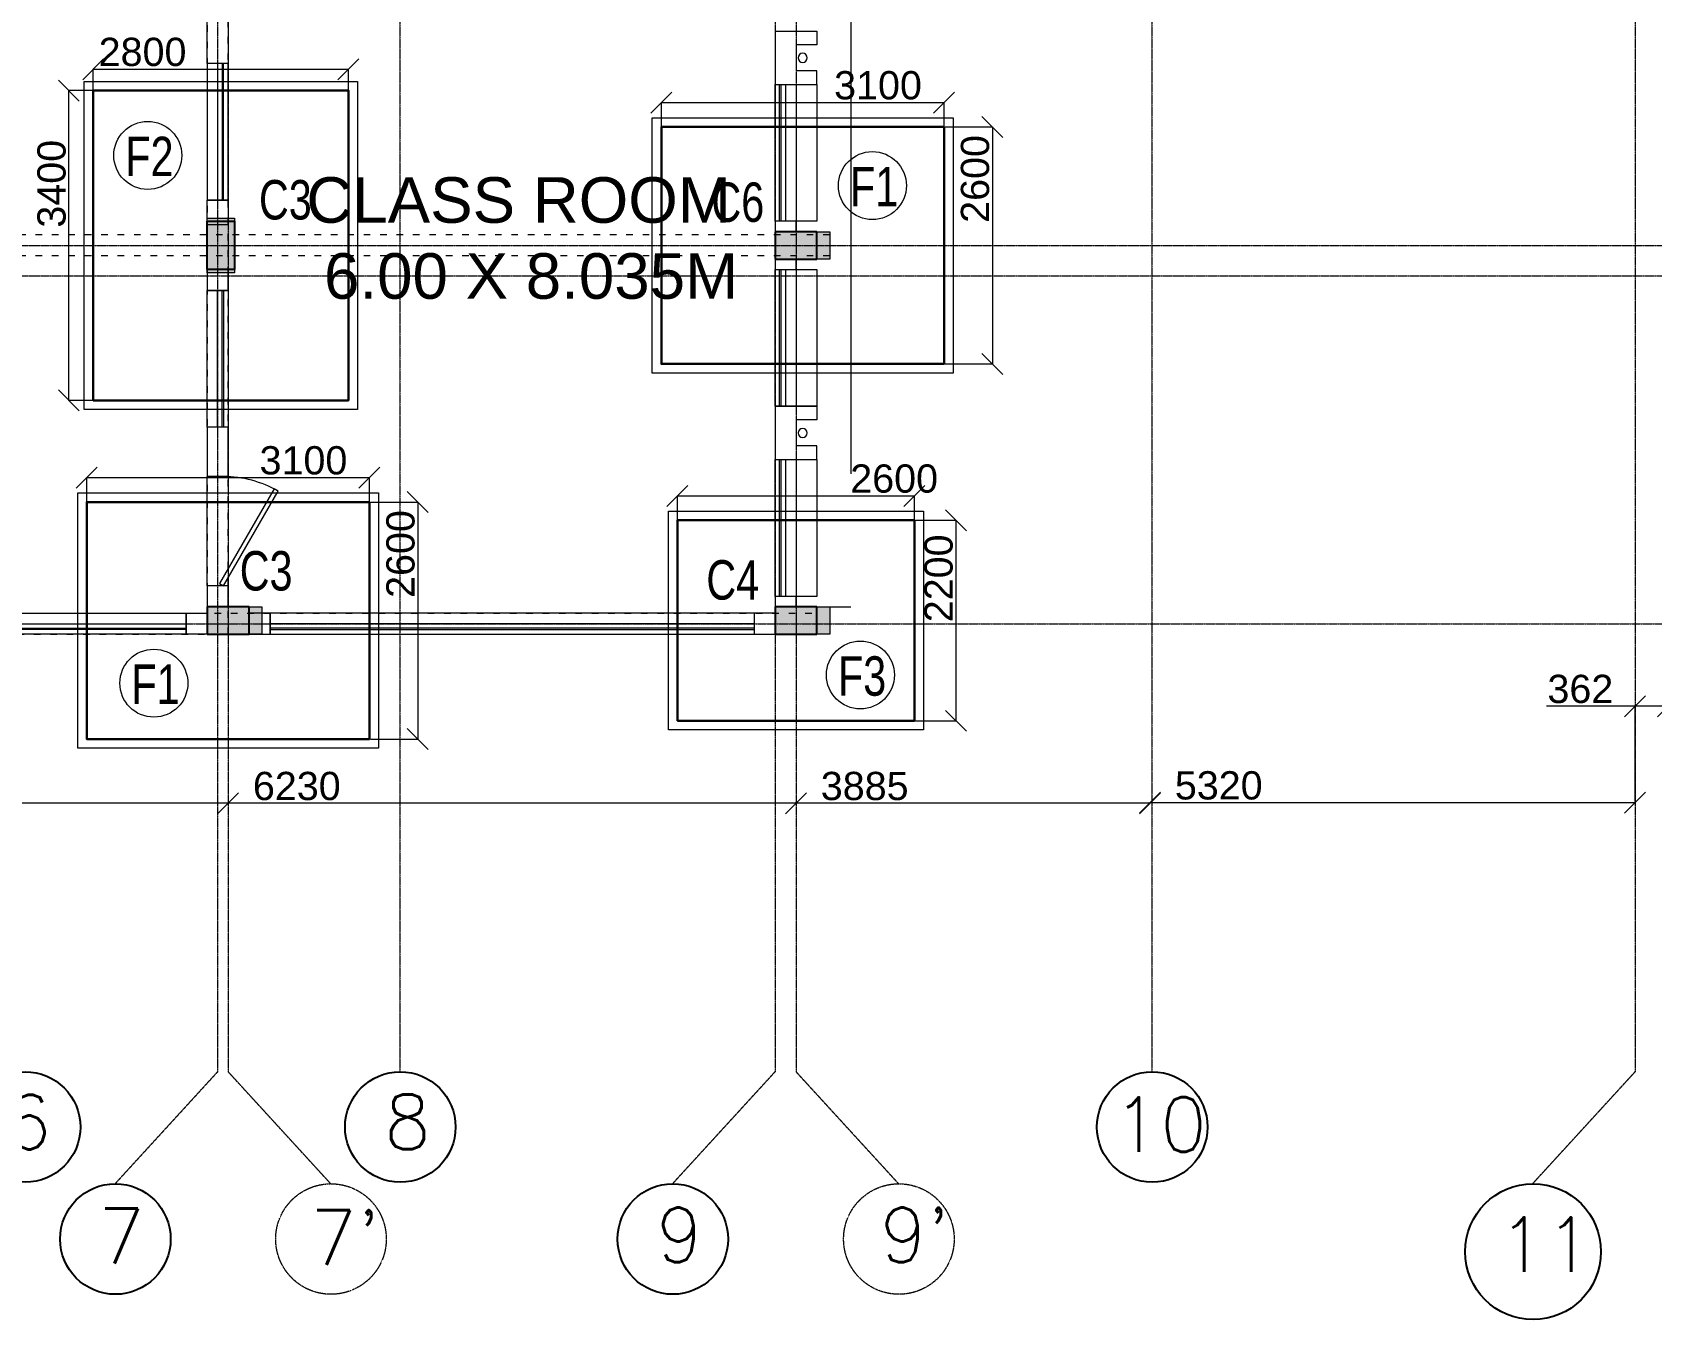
# Model space of a CAD drawing. Header units: inches. Extents: x 719368 to 6315912, y -2624014 to 446967.
# Drawn here: x 5951623 to 5969387, y -2157779 to -2143657 of the extents above; entities that cross this region are included whole.
import ezdxf
from ezdxf.lldxf.tags import DXFTag

# ---------------------------------------------------------------- set-up
doc = ezdxf.new("R2010")
doc.units = ezdxf.units.IN
doc.header["$LTSCALE"] = 20
doc.header["$MEASUREMENT"] = 0
doc.header["$PDMODE"] = 3
for name, pattern in [('ACAD_ISO03W100', [30, 12, -18]), ('CENTER', [2, 1.25, -0.25, 0.25, -0.25]), ('CENTER2', [1.125, 0.75, -0.125, 0.125, -0.125]), ('DASHED2', [0.375, 0.25, -0.125])]:
    doc.linetypes.add(name, pattern=pattern)
doc.layers.get('0').update_dxf_attribs({"color": 51, "lineweight": 30})
doc.layers.get('Defpoints').update_dxf_attribs({"lineweight": 25})
for name, color, linetype, lineweight in [('CLL LEV.', 252, 'Continuous', 18), ('COL HATCH', 254, 'Continuous', 5), ('COL.FILL', 6, 'Continuous', 20), ('COLUMN', 2, 'Continuous', 25), ('DIM', 7, 'Continuous', 13), ('DOOR', 43, 'Continuous', 13), ('FIXTURE', 15, 'DASHDOT', 9), ('FOOTING', 73, 'Continuous', 30), ('GRID', 202, 'CENTER', 5), ('HACHE', 6, 'Continuous', 9), ('HIDDEN', 181, 'ACAD_ISO03W100', 18), ('PROJ.', 30, 'DASHED2', 13), ('STAIR', 4, 'Continuous', 25), ('Text', 7, 'Continuous', 15), ('Ventilator', 6, 'DASHED', 20), ('WALL', 1, 'Continuous', 18), ('window', 71, 'Continuous', 18), ('Window-Wall', 7, 'Continuous', 20)]:
    doc.layers.add(name, color=color, linetype=linetype, lineweight=lineweight)
doc.layers.add('grid text', color=140, linetype='Continuous')
doc.styles.add('BOLD', font='arial.ttf')
doc.styles.add('DIM SUMBI', font='arial.ttf')
doc.styles.add('L120', font='simplex.shx', dxfattribs={"height": 1})
tags = doc.linetypes.add('DASHDOT', pattern=[1, 0.5, -0.25, 0, -0.25]).pattern_tags.tags
tags[10:11] = [DXFTag(74, 4), DXFTag(75, 0), DXFTag(340, '0'), DXFTag(46, 1.0), DXFTag(50, 0.0), DXFTag(44, 0.0), DXFTag(45, 0.0)]
tags[8:9] = [DXFTag(74, 4), DXFTag(75, 0), DXFTag(340, '0'), DXFTag(46, 1.0), DXFTag(50, 0.0), DXFTag(44, 0.0), DXFTag(45, 0.0)]
tags[6:7] = [DXFTag(74, 4), DXFTag(75, 0), DXFTag(340, '0'), DXFTag(46, 1.0), DXFTag(50, 0.0), DXFTag(44, 0.0), DXFTag(45, 0.0)]
tags[4:5] = [DXFTag(74, 4), DXFTag(75, 0), DXFTag(340, '0'), DXFTag(46, 1.0), DXFTag(50, 0.0), DXFTag(44, 0.0), DXFTag(45, 0.0)]
tags = doc.linetypes.add('DASHED', pattern=[0.75, 0.5, -0.25]).pattern_tags.tags
tags[6:7] = [DXFTag(74, 4), DXFTag(75, 0), DXFTag(340, '0'), DXFTag(46, 1.0), DXFTag(50, 0.0), DXFTag(44, 0.0), DXFTag(45, 0.0)]
tags[4:5] = [DXFTag(74, 4), DXFTag(75, 0), DXFTag(340, '0'), DXFTag(46, 1.0), DXFTag(50, 0.0), DXFTag(44, 0.0), DXFTag(45, 0.0)]
doc.dimstyles.new('PL1', dxfattribs={"dimtxt": 275, "dimasz": 230, "dimexe": 0.18, "dimexo": 12, "dimgap": 30, "dimtad": 1, "dimjust": 1, "dimdec": 0, "dimzin": 0, "dimdsep": 46, "dimtxsty": 'BOLD', "dimblk": 'OBLIQUE', "dimcen": 0.09, "dimclrd": 256, "dimclre": 256, "dimadec": 0, "dimazin": 0, "dimtfac": 1, "dimtdec": 0, "dimtofl": 0, "dimtmove": 0, "dimatfit": 3, "dimfxl": 0.18, "dimtolj": 1, "dimtzin": 0, "dimlwd": -1, "dimlwe": -1, "dimarcsym": 0})

# ---------------------------------------------------------------- blocks, each defined once
blk = doc.blocks.new('_Oblique')
at = {"layer": 'STAIR', "color": 0, "lineweight": -2}
blk.add_line((-0.5, -0.5), (0.5, 0.5), dxfattribs=at)
blk = doc.blocks.new('*D235')
at = {"layer": 'Defpoints', "color": 0, "transparency": 16777216}
for p in [(5949540, -2152115), (5953770, -2152115), (5953770, -2152115)]:
    blk.add_point(p, dxfattribs=at)
at = {"layer": 'DIM', "transparency": 16777216}
for p, q in [((5949540, -2152103), (5949540, -2152115)), ((5953770, -2152115), (5949540, -2152115)), ((5953770, -2152103), (5953770, -2152115))]:
    blk.add_line(p, q, dxfattribs=at)
at = {"layer": 'DIM', "transparency": 16777216, "xscale": 230, "yscale": 230, "zscale": 230, "rotation": 180}
blk.add_blockref('_Oblique', (5949540, -2152115), dxfattribs=at)
at = {"layer": 'DIM', "transparency": 16777216, "xscale": 230, "yscale": 230, "zscale": 230}
blk.add_blockref('_Oblique', (5953770, -2152115), dxfattribs=at)
at = {"layer": 'DIM', "color": 0, "transparency": 16777216, "insert": (5950299, -2151927), "char_height": 310, "attachment_point": 5, "style": 'BOLD'}
blk.add_mtext('\\A1;4230', dxfattribs=at)
blk = doc.blocks.new('*D236')
at = {"layer": 'Defpoints', "color": 0, "transparency": 16777216}
for p in [(5953770, -2152115), (5960000, -2152115), (5960000, -2152115)]:
    blk.add_point(p, dxfattribs=at)
at = {"layer": 'DIM', "transparency": 16777216}
for p, q in [((5953770, -2152103), (5953770, -2152115)), ((5960000, -2152115), (5953770, -2152115)), ((5960000, -2152103), (5960000, -2152115))]:
    blk.add_line(p, q, dxfattribs=at)
at = {"layer": 'DIM', "transparency": 16777216, "xscale": 230, "yscale": 230, "zscale": 230, "rotation": 180}
blk.add_blockref('_Oblique', (5953770, -2152115), dxfattribs=at)
at = {"layer": 'DIM', "transparency": 16777216, "xscale": 230, "yscale": 230, "zscale": 230}
blk.add_blockref('_Oblique', (5960000, -2152115), dxfattribs=at)
at = {"layer": 'DIM', "color": 0, "transparency": 16777216, "insert": (5954524, -2151927), "char_height": 310, "attachment_point": 5, "style": 'BOLD'}
blk.add_mtext('\\A1;6230', dxfattribs=at)
blk = doc.blocks.new('*D237')
at = {"layer": 'Defpoints', "color": 0, "transparency": 16777216}
for p in [(5960000, -2152115), (5963885, -2152115), (5963885, -2152115)]:
    blk.add_point(p, dxfattribs=at)
at = {"layer": 'DIM', "transparency": 16777216}
for p, q in [((5960000, -2152103), (5960000, -2152115)), ((5963885, -2152115), (5960000, -2152115)), ((5963885, -2152103), (5963885, -2152115))]:
    blk.add_line(p, q, dxfattribs=at)
at = {"layer": 'DIM', "transparency": 16777216, "xscale": 230, "yscale": 230, "zscale": 230, "rotation": 180}
blk.add_blockref('_Oblique', (5960000, -2152115), dxfattribs=at)
at = {"layer": 'DIM', "transparency": 16777216, "xscale": 230, "yscale": 230, "zscale": 230}
blk.add_blockref('_Oblique', (5963885, -2152115), dxfattribs=at)
at = {"layer": 'DIM', "color": 0, "transparency": 16777216, "insert": (5960754, -2151927), "char_height": 310, "attachment_point": 5, "style": 'BOLD'}
blk.add_mtext('\\A1;3885', dxfattribs=at)
blk = doc.blocks.new('*D238')
at = {"layer": 'Defpoints', "color": 0, "transparency": 16777216}
for p in [(5963885, -2152115), (5969205, -2152108), (5969205, -2152115)]:
    blk.add_point(p, dxfattribs=at)
at = {"layer": 'DIM', "transparency": 16777216}
for p, q in [((5963885, -2152103), (5963885, -2152108)), ((5969205, -2152108), (5963885, -2152108)), ((5969205, -2152103), (5969205, -2152108))]:
    blk.add_line(p, q, dxfattribs=at)
at = {"layer": 'DIM', "transparency": 16777216, "xscale": 230, "yscale": 230, "zscale": 230, "rotation": 180}
blk.add_blockref('_Oblique', (5963885, -2152108), dxfattribs=at)
at = {"layer": 'DIM', "transparency": 16777216, "xscale": 230, "yscale": 230, "zscale": 230}
blk.add_blockref('_Oblique', (5969205, -2152108), dxfattribs=at)
at = {"layer": 'DIM', "color": 0, "transparency": 16777216, "insert": (5964638, -2151920), "char_height": 310, "attachment_point": 5, "style": 'BOLD'}
blk.add_mtext('\\A1;5320', dxfattribs=at)
blk = doc.blocks.new('*D239')
at = {"layer": 'Defpoints', "color": 0, "transparency": 16777216}
for p in [(5969568, -2151050), (5969205, -2152108), (5969568, -2152108)]:
    blk.add_point(p, dxfattribs=at)
at = {"layer": 'DIM', "transparency": 16777216}
for p, q in [((5969205, -2151050), (5968234, -2151050)), ((5969205, -2152096), (5969205, -2151050)), ((5969568, -2151050), (5969205, -2151050)), ((5969568, -2152096), (5969568, -2151050))]:
    blk.add_line(p, q, dxfattribs=at)
at = {"layer": 'DIM', "transparency": 16777216, "xscale": 230, "yscale": 230, "zscale": 230, "rotation": 180}
blk.add_blockref('_Oblique', (5969205, -2151050), dxfattribs=at)
at = {"layer": 'DIM', "transparency": 16777216, "xscale": 230, "yscale": 230, "zscale": 230}
blk.add_blockref('_Oblique', (5969568, -2151050), dxfattribs=at)
at = {"layer": 'DIM', "color": 0, "transparency": 16777216, "insert": (5968605, -2150862), "char_height": 310, "attachment_point": 5, "style": 'BOLD'}
blk.add_mtext('\\A1;362', dxfattribs=at)
blk = doc.blocks.new('*D305')
at = {"layer": 'Defpoints', "color": 0, "transparency": 16777216}
for p in [(5961300, -2149010), (5961300, -2151210), (5961754, -2151210)]:
    blk.add_point(p, dxfattribs=at)
at = {"layer": 'DIM', "transparency": 16777216}
for p, q in [((5961312, -2149010), (5961755, -2149010)), ((5961754, -2149010), (5961754, -2151210)), ((5961312, -2151210), (5961755, -2151210))]:
    blk.add_line(p, q, dxfattribs=at)
at = {"layer": 'DIM', "transparency": 16777216, "xscale": 230, "yscale": 230, "zscale": 230}
for p, rotation in [((5961754, -2149010), 90), ((5961754, -2151210), 270)]:
    blk.add_blockref('_Oblique', p, dxfattribs=dict(at, rotation=rotation))
at = {"layer": 'DIM', "color": 0, "transparency": 16777216, "insert": (5961566, -2149647), "char_height": 310, "attachment_point": 5, "rotation": 90, "style": 'BOLD'}
blk.add_mtext('\\A1;2200', dxfattribs=at)
blk = doc.blocks.new('*D306')
at = {"layer": 'Defpoints', "color": 0, "transparency": 16777216}
for p in [(5961300, -2148742), (5958700, -2149256), (5961300, -2149248)]:
    blk.add_point(p, dxfattribs=at)
at = {"layer": 'DIM', "transparency": 16777216}
for p, q in [((5958700, -2149244), (5958700, -2148742)), ((5958700, -2148742), (5961300, -2148742)), ((5961300, -2149236), (5961300, -2148742))]:
    blk.add_line(p, q, dxfattribs=at)
at = {"layer": 'DIM', "transparency": 16777216, "xscale": 230, "yscale": 230, "zscale": 230, "rotation": 180}
blk.add_blockref('_Oblique', (5958700, -2148742), dxfattribs=at)
at = {"layer": 'DIM', "transparency": 16777216, "xscale": 230, "yscale": 230, "zscale": 230}
blk.add_blockref('_Oblique', (5961300, -2148742), dxfattribs=at)
at = {"layer": 'DIM', "color": 0, "transparency": 16777216, "insert": (5961077, -2148554), "char_height": 310, "attachment_point": 5, "style": 'BOLD'}
blk.add_mtext('\\A1;2600', dxfattribs=at)
blk = doc.blocks.new('*D307')
at = {"layer": 'Defpoints', "color": 0, "transparency": 16777216}
for p in [(5955320, -2148810), (5955320, -2151410), (5955851, -2151410)]:
    blk.add_point(p, dxfattribs=at)
at = {"layer": 'DIM', "transparency": 16777216}
for p, q in [((5955332, -2148810), (5955851, -2148810)), ((5955851, -2148810), (5955851, -2151410)), ((5955332, -2151410), (5955851, -2151410))]:
    blk.add_line(p, q, dxfattribs=at)
at = {"layer": 'DIM', "transparency": 16777216, "xscale": 230, "yscale": 230, "zscale": 230}
for p, rotation in [((5955851, -2148810), 90), ((5955851, -2151410), 270)]:
    blk.add_blockref('_Oblique', p, dxfattribs=dict(at, rotation=rotation))
at = {"layer": 'DIM', "color": 0, "transparency": 16777216, "insert": (5955663, -2149380), "char_height": 310, "attachment_point": 5, "rotation": 90, "style": 'BOLD'}
blk.add_mtext('\\A1;2600', dxfattribs=at)
blk = doc.blocks.new('*D308')
at = {"layer": 'Defpoints', "color": 0, "transparency": 16777216}
for p in [(5955320, -2148542), (5952220, -2149056), (5955320, -2149048)]:
    blk.add_point(p, dxfattribs=at)
at = {"layer": 'DIM', "transparency": 16777216}
for p, q in [((5952220, -2149044), (5952220, -2148542)), ((5952220, -2148542), (5955320, -2148542)), ((5955320, -2149036), (5955320, -2148542))]:
    blk.add_line(p, q, dxfattribs=at)
at = {"layer": 'DIM', "transparency": 16777216, "xscale": 230, "yscale": 230, "zscale": 230, "rotation": 180}
blk.add_blockref('_Oblique', (5952220, -2148542), dxfattribs=at)
at = {"layer": 'DIM', "transparency": 16777216, "xscale": 230, "yscale": 230, "zscale": 230}
blk.add_blockref('_Oblique', (5955320, -2148542), dxfattribs=at)
at = {"layer": 'DIM', "color": 0, "transparency": 16777216, "insert": (5954597, -2148354), "char_height": 310, "attachment_point": 5, "style": 'BOLD'}
blk.add_mtext('\\A1;3100', dxfattribs=at)
blk = doc.blocks.new('*D313')
at = {"layer": 'Defpoints', "color": 0, "transparency": 16777216}
for p in [(5961624, -2144695), (5961624, -2147295), (5962155, -2147295)]:
    blk.add_point(p, dxfattribs=at)
at = {"layer": 'DIM', "transparency": 16777216}
for p, q in [((5961636, -2144695), (5962155, -2144695)), ((5962155, -2144695), (5962155, -2147295)), ((5961636, -2147295), (5962155, -2147295))]:
    blk.add_line(p, q, dxfattribs=at)
at = {"layer": 'DIM', "transparency": 16777216, "xscale": 230, "yscale": 230, "zscale": 230}
for p, rotation in [((5962155, -2144695), 90), ((5962155, -2147295), 270)]:
    blk.add_blockref('_Oblique', p, dxfattribs=dict(at, rotation=rotation))
at = {"layer": 'DIM', "color": 0, "transparency": 16777216, "insert": (5961966, -2145265), "char_height": 310, "attachment_point": 5, "rotation": 90, "style": 'BOLD'}
blk.add_mtext('\\A1;2600', dxfattribs=at)
blk = doc.blocks.new('*D314')
at = {"layer": 'Defpoints', "color": 0, "transparency": 16777216}
for p in [(5961624, -2144427), (5961624, -2144933), (5958524, -2144941)]:
    blk.add_point(p, dxfattribs=at)
at = {"layer": 'DIM', "transparency": 16777216}
for p, q in [((5958524, -2144929), (5958524, -2144427)), ((5958524, -2144427), (5961624, -2144427)), ((5961624, -2144921), (5961624, -2144427))]:
    blk.add_line(p, q, dxfattribs=at)
at = {"layer": 'DIM', "transparency": 16777216, "xscale": 230, "yscale": 230, "zscale": 230, "rotation": 180}
blk.add_blockref('_Oblique', (5958524, -2144427), dxfattribs=at)
at = {"layer": 'DIM', "transparency": 16777216, "xscale": 230, "yscale": 230, "zscale": 230}
blk.add_blockref('_Oblique', (5961624, -2144427), dxfattribs=at)
at = {"layer": 'DIM', "color": 0, "transparency": 16777216, "insert": (5960900, -2144239), "char_height": 310, "attachment_point": 5, "style": 'BOLD'}
blk.add_mtext('\\A1;3100', dxfattribs=at)
blk = doc.blocks.new('*D315')
at = {"layer": 'Defpoints', "color": 0, "transparency": 16777216}
for p in [(5955090, -2144061), (5952290, -2144295), (5955090, -2144295)]:
    blk.add_point(p, dxfattribs=at)
at = {"layer": 'DIM', "transparency": 16777216}
for p, q in [((5952290, -2144283), (5952290, -2144061)), ((5952290, -2144061), (5955090, -2144061)), ((5955090, -2144283), (5955090, -2144061))]:
    blk.add_line(p, q, dxfattribs=at)
at = {"layer": 'DIM', "transparency": 16777216, "xscale": 230, "yscale": 230, "zscale": 230, "rotation": 180}
blk.add_blockref('_Oblique', (5952290, -2144061), dxfattribs=at)
at = {"layer": 'DIM', "transparency": 16777216, "xscale": 230, "yscale": 230, "zscale": 230}
blk.add_blockref('_Oblique', (5955090, -2144061), dxfattribs=at)
at = {"layer": 'DIM', "color": 0, "transparency": 16777216, "insert": (5952832, -2143873), "char_height": 310, "attachment_point": 5, "style": 'BOLD'}
blk.add_mtext('\\A1;2800', dxfattribs=at)
blk = doc.blocks.new('*D316')
at = {"layer": 'Defpoints', "color": 0, "transparency": 16777216}
for p in [(5952023, -2144295), (5952529, -2144295), (5952536, -2147695)]:
    blk.add_point(p, dxfattribs=at)
at = {"layer": 'DIM', "transparency": 16777216}
for p, q in [((5952517, -2144295), (5952023, -2144295)), ((5952023, -2147695), (5952023, -2144295)), ((5952524, -2147695), (5952023, -2147695))]:
    blk.add_line(p, q, dxfattribs=at)
at = {"layer": 'DIM', "transparency": 16777216, "xscale": 230, "yscale": 230, "zscale": 230}
for p, rotation in [((5952023, -2144295), 90), ((5952023, -2147695), 270)]:
    blk.add_blockref('_Oblique', p, dxfattribs=dict(at, rotation=rotation))
at = {"layer": 'DIM', "color": 0, "transparency": 16777216, "insert": (5951835, -2145318), "char_height": 310, "attachment_point": 5, "rotation": 90, "style": 'BOLD'}
blk.add_mtext('\\A1;3400', dxfattribs=at)
blk = doc.blocks.new('VENTILATOR')
at = {"layer": 'Ventilator', "ltscale": 0.02}
for p, q in [((-0.18, -1.5), (-0.18, 0)), ((-0.165, 0), (-0.165, -1.5))]:
    blk.add_line(p, q, dxfattribs=at)
at = {"layer": 'Window-Wall'}
for p, q in [((-0.23, 0), (0, 0)), ((-0.23, -1.5), (-0.23, 0)), ((-0.115, 0), (-0.115, -1.5)), ((0, 0), (0, -1.5)), ((-0.23, -1.5), (0, -1.5))]:
    blk.add_line(p, q, dxfattribs=at)
blk = doc.blocks.new('New Shaft')
at = {"layer": 'FIXTURE'}
blk.add_circle((0.327, -0.302), 0.05, dxfattribs=at)
at = {"layer": 'WALL'}
for p, q in [((0.035, 0), (0.62, 0)), ((0.035, 0), (0.035, -0.46)), ((0.62, 0), (0.62, -0.46)), ((0.185, -0.46), (0.185, -0.23)), ((0.185, -0.23), (0.47, -0.23)), ((0.47, -0.46), (0.47, -0.23)), ((0.035, -0.46), (0.185, -0.46)), ((0.62, -0.46), (0.47, -0.46))]:
    blk.add_line(p, q, dxfattribs=at)
blk = doc.blocks.new('1.5 M Window')
at = {"layer": 'CLL LEV.'}
for p, q in [((-0.23, 0), (-0.46, 0)), ((-0.46, 0), (-0.46, -1.5)), ((-0.46, -1.5), (-0.23, -1.5))]:
    blk.add_line(p, q, dxfattribs=at)
at = {"layer": 'window'}
for p, q in [((-0.065, 0), (-0.065, -1.5)), ((-0.05, -1.5), (-0.05, 0))]:
    blk.add_line(p, q, dxfattribs=at)
at = {"layer": 'Window-Wall'}
for p, q in [((0, 0), (-0.23, 0)), ((-0.23, 0), (-0.23, -1.5)), ((-0.115, 0), (-0.115, -1.5)), ((0, -1.5), (0, 0)), ((-0.23, -1.5), (0, -1.5))]:
    blk.add_line(p, q, dxfattribs=at)
blk = doc.blocks.new('*U81')
for p, q in [((0, 0), (0, 6)), ((40, 0), (40, 6))]:
    blk.add_line(p, q)
blk.add_lwpolyline([(0, 0), (34.64, -20), (35.52, -18.48), (0.88, 1.52)], close=True)
blk.add_arc((0, 0), 40, 330, 360)
blk = doc.blocks.new('New Doors')
at = {"layer": 'DOOR'}
blk.add_line((0, 0.18), (1.199, 0.18), dxfattribs=at)
at = {"layer": 'DOOR', "xscale": 0.0299845412869386, "yscale": 0.0299845412869386, "zscale": 0.0299845412869386}
blk.add_blockref('*U81', (0, 0), dxfattribs=at)
blk = doc.blocks.new('A$C0E890EBD')
at = {"layer": 'COL HATCH'}
h = blk.add_hatch(color=3, dxfattribs=at)
h.dxf.hatch_style = 1
h.paths.add_polyline_path([(22.4234, -3.7), (22.7234, -3.7), (22.7234, -4.23), (22.4234, -4.23)])
at = {"layer": 'COL HATCH', "linetype": 'CENTER2'}
h = blk.add_hatch(color=3, dxfattribs=at)
h.dxf.hatch_style = 1
h.paths.add_polyline_path([(28.6534, -3.815), (28.6534, -4.115), (29.1134, -4.115), (29.1134, -3.815)])
h = blk.add_hatch(color=3, dxfattribs=at)
h.dxf.hatch_style = 1
h.paths.add_polyline_path([(22.4234, -7.93), (22.4234, -8.23), (22.8834, -8.23), (22.8834, -7.93)])
h = blk.add_hatch(color=3, dxfattribs=at)
h.dxf.hatch_style = 1
h.paths.add_polyline_path([(28.6534, -7.93), (28.6534, -8.23), (29.1134, -8.23), (29.1134, -7.93)])
at = {"layer": 'COLUMN', "color": 3}
for p, q in [((22.4234, -4.23), (22.4234, -3.7)), ((22.4234, -3.7), (22.7234, -3.7)), ((22.7234, -3.7), (22.7234, -4.23)), ((22.7234, -4.23), (22.4234, -4.23))]:
    blk.add_line(p, q, dxfattribs=at)
at = {"layer": 'COLUMN', "color": 3, "linetype": 'CENTER2'}
for points in [[(28.6534, -3.815), (28.6534, -4.115), (29.1134, -4.115), (29.1134, -3.815), (28.6534, -3.815)], [(22.4234, -7.93), (22.4234, -8.23), (22.8834, -8.23), (22.8834, -7.93), (22.4234, -7.93)], [(28.6534, -7.93), (28.6534, -8.23), (29.1134, -8.23), (29.1134, -7.93), (28.6534, -7.93)]]:
    blk.add_lwpolyline(points, dxfattribs=at)
at = {"layer": 'PROJ.'}
blk.add_line((29.4834, 6.03), (29.4834, -7.93), dxfattribs=at)
at = {"layer": 'PROJ.', "ltscale": 0.05}
blk.add_line((28.8834, -7.93), (29.4834, -7.93), dxfattribs=at)
at = {"layer": 'WALL'}
blk.add_line((22.4234, -3.735), (22.6534, -3.735), dxfattribs=at)
for points in [[(22.4232, -1.4294), (22.6534, -1.4294), (22.6534, -1.97), (22.4232, -1.97)], [(22.4232, -6.5006), (22.6534, -6.5006), (22.6534, -5.96), (22.4232, -5.96)]]:
    blk.add_lwpolyline(points, close=True, dxfattribs=at)
for points in [[(22.4234, -3.47), (22.6534, -3.47), (22.6534, -3.7), (22.4234, -3.7), (22.4234, -3.47)], [(28.8834, -3.7), (28.6534, -3.7), (28.6534, -3.815), (28.8834, -3.815), (28.8834, -3.7)], [(22.4234, -4.46), (22.6534, -4.46), (22.6534, -4.23), (22.4234, -4.23), (22.4234, -4.46)], [(28.8834, -4.115), (28.6534, -4.115), (28.6534, -4.23), (28.8834, -4.23), (28.8834, -4.115)], [(22.4234, -7.93), (22.6534, -7.93), (22.6534, -7.7), (22.4234, -7.7), (22.4234, -7.93)], [(28.8834, -7.815), (28.6534, -7.815), (28.6534, -7.93), (28.8834, -7.93), (28.8834, -7.815)], [(28.8834, -7.815), (28.6534, -7.815), (28.6534, -7.93), (28.8834, -7.93), (28.8834, -7.815)], [(22.4234, -8.23), (22.1934, -8.23), (22.1934, -8), (22.4234, -8), (22.4234, -8.23)], [(22.8834, -8.23), (23.1134, -8.23), (23.1134, -8), (22.8834, -8), (22.8834, -8.23)], [(28.4234, -8.23), (28.6534, -8.23), (28.6534, -8), (28.4234, -8), (28.4234, -8.23)]]:
    blk.add_lwpolyline(points, dxfattribs=at)
at = {"layer": 'window'}
for p, q in [((18.8834, -8.165), (22.1934, -8.165)), ((28.4234, -8.165), (23.1134, -8.165)), ((22.1934, -8.18), (18.8834, -8.18)), ((23.1134, -8.18), (28.4234, -8.18))]:
    blk.add_line(p, q, dxfattribs=at)
at = {"layer": 'Window-Wall'}
for p, q in [((18.8834, -8), (22.1934, -8)), ((18.8834, -8.115), (22.1934, -8.115)), ((22.1934, -8), (22.1934, -8.23)), ((28.4234, -8), (23.1134, -8)), ((23.1134, -8), (23.1134, -8.23)), ((28.4234, -8.115), (23.1134, -8.115)), ((22.1934, -8.23), (18.8834, -8.23)), ((23.1134, -8.23), (28.4234, -8.23))]:
    blk.add_line(p, q, dxfattribs=at)
at = {"layer": 'WALL', "xscale": -1, "rotation": 90}
for p in [(28.6534, -1.58), (28.6534, -5.695)]:
    blk.add_blockref('New Shaft', p, dxfattribs=at)
at = {"layer": 'WALL', "xscale": -1}
blk.add_blockref('VENTILATOR', (22.4234, -1.97), dxfattribs=at)
at = {"layer": 'WALL'}
for name, p, rotation in [('VENTILATOR', (22.4234, -5.96), 180), ('New Doors', (22.6031, -7.7), 90)]:
    blk.add_blockref(name, p, dxfattribs=dict(at, rotation=rotation))
at = {"layer": 'Window-Wall', "xscale": -1}
for p in [(28.6534, -2.2), (28.6534, -4.23), (28.6534, -6.315)]:
    blk.add_blockref('1.5 M Window', p, dxfattribs=at)
at = {"layer": 'Text', "lineweight": 30, "insert": (23.5113, -3.2165), "char_height": 0.5, "width": 9.930816, "attachment_point": 1, "style": 'L120'}
blk.add_mtext('{\\fArial|b0|i0|c0|p34;CLASS ROOM\\P 6.00 X 8.035M}', dxfattribs=at)

msp = doc.modelspace()

# ---------------------------------------------------------------- hatches: boundary and pattern name
at = {"layer": 'COL.FILL'}
for points in [[(5953839.951, -2145694.5333), (5953539.951, -2145694.5333), (5953539.951, -2146294.5333), (5953839.951, -2146294.5333)], [(5959770.482, -2145844.5333), (5959770.482, -2146144.5333), (5960370.482, -2146144.5333), (5960370.482, -2145844.5333)], [(5953540.4805, -2149959.5333), (5953540.4805, -2150259.5333), (5954140.4805, -2150259.5333), (5954140.4805, -2149959.5333)], [(5959770.482, -2149959.5333), (5959770.482, -2150259.5333), (5960370.482, -2150259.5333), (5960370.482, -2149959.5333)]]:
    msp.add_hatch(color=256, dxfattribs=at).paths.add_polyline_path(points)

# ---------------------------------------------------------------- linework, layer by layer
for points in [[(5953539.951, -2145694.5333), (5953839.951, -2145694.5333), (5953839.951, -2146294.5333), (5953539.951, -2146294.5333)], [(5959770.482, -2146144.5333), (5959770.482, -2145844.5333), (5960370.482, -2145844.5333), (5960370.482, -2146144.5333)], [(5953540.4805, -2150259.5333), (5953540.4805, -2149959.5333), (5954140.4805, -2149959.5333), (5954140.4805, -2150259.5333)], [(5959770.482, -2150259.5333), (5959770.482, -2149959.5333), (5960370.482, -2149959.5333), (5960370.482, -2150259.5333)]]:
    msp.add_lwpolyline(points, close=True, dxfattribs=at)
at = {"layer": 'FOOTING'}
for points in [[(5952290.4805, -2144294.5333), (5955090.4805, -2144294.5333), (5955090.4805, -2147694.5333), (5952290.4805, -2147694.5333)], [(5961624.2911, -2144694.5333), (5961624.2911, -2147294.5333), (5958524.2911, -2147294.5333), (5958524.2911, -2144694.5333)], [(5955320.4805, -2148809.5333), (5955320.4805, -2151409.5333), (5952220.4805, -2151409.5333), (5952220.4805, -2148809.5333)], [(5961300.4817, -2149009.5333), (5961300.4817, -2151209.5333), (5958700.4817, -2151209.5333), (5958700.4817, -2149009.5333)]]:
    msp.add_lwpolyline(points, close=True, dxfattribs=at)
at = {"layer": 'GRID', "ltscale": 0.05}
for p, q in [((5953655.4805, -2115272.6697), (5953655.4805, -2155060.0232)), ((5955655.482, -2115272.6697), (5955655.482, -2155060.0232)), ((5959770.482, -2115272.6697), (5959770.482, -2155060.0232)), ((5963904.5661, -2115272.6697), (5963904.5661, -2155060.0232)), ((5969205.482, -2115272.6697), (5969205.482, -2155060.0232)), ((5925637.0672, -2146329.5333), (6041274.9246, -2146329.5333)), ((5926274.7986, -2150144.5344), (6041274.9246, -2150144.5344)), ((5953655.4805, -2155060.0232), (5952530.4843, -2156288.96)), ((5959770.482, -2155060.0232), (5958645.4859, -2156288.96)), ((5969205.482, -2155060.0232), (5968080.4858, -2156288.96))]:
    msp.add_line(p, q, dxfattribs=at)
at = {"layer": 'GRID', "color": 190, "ltscale": 0.05}
for p, q in [((5953770.4805, -2115272.6697), (5953770.4805, -2155060.0232)), ((5960000.4805, -2115272.6697), (5960000.4805, -2155060.0232)), ((5925637.0672, -2145994.5344), (6041274.9246, -2145994.5344)), ((5953770.4805, -2155060.0232), (5954895.4767, -2156288.96)), ((5960000.4805, -2155060.0232), (5961125.4767, -2156288.96))]:
    msp.add_line(p, q, dxfattribs=at)
for centre in [(5954899.0378, -2156895.1899), (5961129.0378, -2156895.1899)]:
    msp.add_circle(centre, 606.2404, dxfattribs=at)
at = {"layer": 'grid text'}
for centre, radius in [((5951544.0432, -2155666.2531), 606.2404), ((5955659.0432, -2155666.2531), 606.2404), ((5963908.1273, -2155666.2531), 606.2404), ((5952534.0455, -2156895.1899), 606.2404), ((5958649.047, -2156895.1899), 606.2404), ((5968086.262, -2157034.1362), 745.1986)]:
    msp.add_circle(centre, radius, dxfattribs=at)
at = {"layer": 'HACHE'}
for points in [[(5952190.4805, -2144194.5333), (5955190.4805, -2144194.5333), (5955190.4805, -2147794.5333), (5952190.4805, -2147794.5333)], [(5961724.2911, -2144594.5333), (5961724.2911, -2147394.5333), (5958424.2911, -2147394.5333), (5958424.2911, -2144594.5333)], [(5955420.4805, -2148709.5333), (5955420.4805, -2151509.5333), (5952120.4805, -2151509.5333), (5952120.4805, -2148709.5333)], [(5961400.4817, -2148909.5333), (5961400.4817, -2151309.5333), (5958600.4817, -2151309.5333), (5958600.4817, -2148909.5333)]]:
    msp.add_lwpolyline(points, close=True, dxfattribs=at)
at = {"layer": 'HIDDEN', "linetype": 'ACAD_ISO03W100', "ltscale": 0.3}
for p, q in [((5953770.4805, -2150259.5333), (5953770.4805, -2121769.2352)), ((5953540.4805, -2133499.5333), (5953540.4805, -2150259.5333)), ((5953770.4805, -2133499.5333), (5953770.4805, -2150259.5333)), ((5959770.482, -2133499.5333), (5959770.482, -2150259.5333)), ((5960000.4805, -2133499.5333), (5960000.4817, -2150259.5333)), ((5960370.482, -2145879.5333), (5942940.4821, -2145879.5333)), ((5960370.482, -2146109.5333), (5942940.4821, -2146109.5333)), ((5943540.4821, -2150029.5333), (5960230.4805, -2150029.5333)), ((5943540.4821, -2150259.5333), (5960230.4805, -2150259.5333))]:
    msp.add_line(p, q, dxfattribs=at)
at = {"layer": 'Text'}
for centre in [(5952889.3338, -2145006.7585), (5960839.0208, -2145337.9813), (5952955.9728, -2150796.6356), (5960707.1104, -2150707.1071)]:
    msp.add_circle(centre, 372.7728, dxfattribs=at)

# ---------------------------------------------------------------- block references
at = {"color": 0, "xscale": 1000, "yscale": 1000, "zscale": 1000}
msp.add_blockref('A$C0E890EBD', (5931117.1028, -2142029.5333), dxfattribs=at)

# ---------------------------------------------------------------- texts
at = {"layer": 'GRID', "color": 190, "ltscale": 0.05, "char_height": 600, "width": 804.951803, "attachment_point": 1, "style": 'L120'}
for s, insert in [("7'", (5954670.3758, -2156576.9231)), ("9'", (5960921.2252, -2156550.381))]:
    msp.add_mtext(s, dxfattribs=dict(at, insert=insert))
at = {"layer": 'grid text', "char_height": 600, "width": 804.951803, "attachment_point": 1, "style": 'L120'}
for s, insert in [('6', (5951320.3197, -2155312.7183)), ('8', (5955481.3911, -2155308.8993)), ('10', (5963479.6989, -2155339.586)), ('7', (5952342.9011, -2156561.9284)), ('9', (5958464.4842, -2156549.5736)), ('11', (5967706.416, -2156656.2766))]:
    msp.add_mtext(s, dxfattribs=dict(at, insert=insert))
at = {"layer": 'Text', "style": 'DIM SUMBI', "width": 0.75}
for s, p in [('F2', (5952643.2162, -2145234.3194)), ('C3', (5954108.9732, -2145709.6464)), ('F1', (5960592.9033, -2145565.5423)), ('C6', (5959072.9313, -2145736.0945)), ('C3', (5953897.8555, -2149780.2623)), ('C4', (5959016.5774, -2149880.1935)), ('F1', (5952709.8553, -2151024.1965)), ('F3', (5960460.9928, -2150934.668))]:
    msp.add_text(s, height=432.432, dxfattribs=at).set_placement(p)

# ---------------------------------------------------------------- dimensions: what is measured, and where the dimension line sits
at = {"layer": 'DIM'}
dim = msp.add_linear_dim(base=(5955090.4805, -2144061.4409), p1=(5952290.4805, -2144294.5333), p2=(5955090.4805, -2144294.5333), dimstyle='PL1', override={"dimtxt": 310}, dxfattribs=at)
dim.commit()
dim.dimension.update_dxf_attribs({"geometry": '*D315', "text_midpoint": (5952832.2701, -2144061.4409), "dimtype": 160})
for base, p1, p2, angle, picture, middle in [((5961624.2911, -2144427.0056), (5958524.2911, -2144940.551), (5961624.2911, -2144932.7389), 180, '*D314', (5960900.4708, -2144427.0056)), ((5952022.9528, -2144294.5333), (5952536.4982, -2147694.5333), (5952528.686, -2144294.5333), 270, '*D316', (5952022.9528, -2145318.3536)), ((5962154.7599, -2147294.5333), (5961624.2911, -2144694.5333), (5961624.2911, -2147294.5333), 270, '*D313', (5962154.7599, -2145265.368)), ((5955320.4805, -2148542.0056), (5952220.4805, -2149055.551), (5955320.4805, -2149047.7389), 180, '*D308', (5954596.6602, -2148542.0056)), ((5961300.4817, -2148742.0056), (5958700.4817, -2149255.551), (5961300.4817, -2149247.7389), 180, '*D306', (5961076.6614, -2148742.0056)), ((5955850.9494, -2151409.5333), (5955320.4805, -2148809.5333), (5955320.4805, -2151409.5333), 270, '*D307', (5955850.9494, -2149380.368)), ((5961754.4866, -2151209.5333), (5961300.4817, -2149009.5333), (5961300.4817, -2151209.5333), 270, '*D305', (5961754.4866, -2149646.8051))]:
    dim = msp.add_linear_dim(base=base, p1=p1, p2=p2, angle=angle, dimstyle='PL1', override={"dimtxt": 310}, dxfattribs=at)
    dim.commit()
    dim.dimension.update_dxf_attribs({"geometry": picture, "text_midpoint": middle, "dimtype": 160})
for base, p1, p2, picture, middle in [((5969567.6839, -2151050.1988), (5969205.482, -2152108.354), (5969567.6839, -2152108.354), '*D239', (5968604.7146, -2150861.8154)), ((5953770.4805, -2152115.1151), (5949540.4821, -2152115.1151), (5953770.4805, -2152115.1151), '*D235', (5950299.077, -2151926.7318)), ((5960000.4805, -2152115.1151), (5953770.4805, -2152115.1151), (5960000.4805, -2152115.1151), '*D236', (5954523.6831, -2151926.7318)), ((5963885.482, -2152115.1151), (5960000.4805, -2152115.1151), (5963885.482, -2152115.1151), '*D237', (5960754.4232, -2151926.7318)), ((5969205.482, -2152108.354), (5963885.482, -2152115.1151), (5969205.482, -2152115.1151), '*D238', (5964637.8387, -2151919.9707))]:
    dim = msp.add_linear_dim(base=base, p1=p1, p2=p2, dimstyle='PL1', override={"dimtxt": 310}, dxfattribs=at)
    dim.commit()
    dim.dimension.update_dxf_attribs({"geometry": picture, "text_midpoint": middle})

doc.saveas('drawing.dxf')
